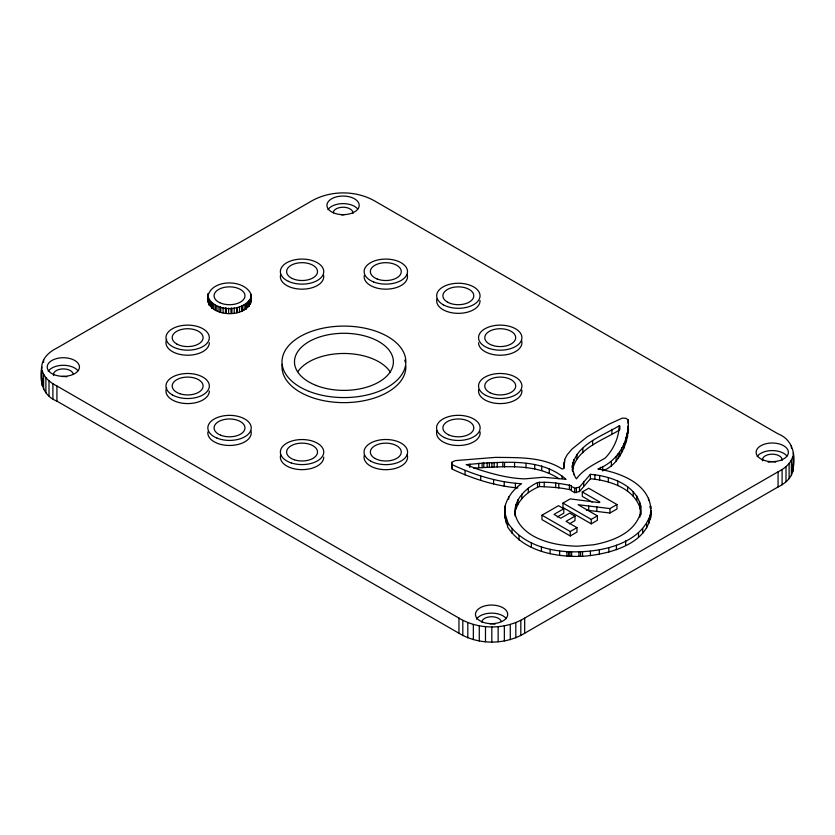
<?xml version="1.0" encoding="UTF-8"?>
<svg xmlns="http://www.w3.org/2000/svg" width="835" height="835" viewBox="0 0 835 835"><rect width="100%" height="100%" fill="white"/><g stroke="black" fill="none" stroke-linecap="round" stroke-linejoin="round"><path stroke-width="1.25" d="M572.205 469.896L572.768 468.926C577.622 448.186 603.204 440.16 619.486 429.994L619.486 425.558C603.204 435.713 577.622 443.74 572.768 464.479L572.205 467.673M571.37 486.294L574.72 488.224L579.48 487.097L590.397 474.332C610.333 476.013 635.55 484.415 640.748 506L639.913 517.105M208.092 293.836C202.122 319.972 256.021 320.379 251.095 294.452C243.81 276.928 204.084 279.36 207.957 302.155M208.03 300.318L208.218 298.481M250.834 303.168L251.095 294.452M251.095 299.494L251.011 301.331M627.607 434.033L628.442 429.994L628.16 419.901L625.926 418.283L622.284 418.126L608.861 424.264L587.318 436.705L571.923 449.136L567.174 454.793L564.648 459.48L563.813 467.308M603.788 470.397C616.147 465.304 622.639 452.81 626.48 440.817L626.761 433.96L627.607 431.852M626.48 440.817L626.761 433.96M41.75 367.024C42.001 358.142 49.484 351.66 56.926 348.049L310.328 201.757C329.877 189.952 356.493 189.952 376.042 201.757L778.074 433.866C792.321 439.335 795.755 454.083 793.25 467.976C793 476.858 785.516 483.34 778.074 486.951L524.672 633.243C505.123 645.048 478.507 645.048 458.958 633.243L56.926 401.134C42.679 395.665 39.245 380.917 41.75 367.024L42.22 385.822M41.75 382.169L42.22 378.505M792.78 471.639L793.25 452.831M590.397 474.332L590.397 478.779L579.48 491.544L574.72 492.671L571.37 490.73L571.37 485.646C560.442 483.455 548.689 481.534 537.51 482.578C524.756 488.611 512.815 500.948 515.132 516.134M515.132 513.828L515.967 504.705M507.576 522.47C523.013 546.111 554.002 552.958 580.596 551.705C607.118 550.86 642.052 541.738 650.82 513.421L651.102 510.676M563.813 462.872L564.095 468.518L562.132 469.009C542.343 456.421 517.992 457.747 495.552 457.371L455.263 460.607L451.62 462.381L452.184 464.646C473.936 474.885 497.451 482.359 521.572 483.705C513.619 489.028 507.565 496.982 505.06 506.156L505.06 513.588L507.576 521.499L507.576 526.916C523.462 551.351 555.348 557.289 582.559 556.308C608.308 554.44 648.618 544.462 650.82 513.421M650.82 508.536C648.826 483.214 619.633 472.453 597.943 469.009C612.316 463.54 622.743 451.297 626.48 436.381M650.82 506.323L650.82 517.867M639.913 514.882C633.034 533.795 611.784 541.299 593.748 544.764L577.246 546.215C562.404 545.829 547.29 543.428 534.16 536.519C525.288 531.634 517.262 524.15 515.132 513.911M42.22 370.677C44.286 377.837 50.497 382.806 56.926 385.989L458.958 618.098C478.507 629.903 505.123 629.903 524.672 618.098L778.074 471.806C784.503 468.623 790.714 463.655 792.78 456.495M515.967 509.141C519.401 498.359 529.317 490.531 539.473 486.534C550.119 487.097 561.057 487.452 571.37 490.082M626.761 438.396L627.607 436.298L627.607 429.597L628.442 425.558M207.894 296.696C214.449 312.415 243.131 312.373 250.949 297.719M507.576 525.946L505.06 518.034L505.342 507.93M619.486 425.558L619.205 427.009C618.505 438.511 613.234 449.762 605.218 458.018C594.99 464.072 583.696 468.821 576.4 478.862C573.739 475.084 572.559 470.063 572.205 465.45M569.407 523.848L575.002 520.612L575.002 516.176L566.057 521.343L576.964 527.636L576.964 532.083L570.253 535.955L541.988 519.641L541.988 515.205L558.5 505.676L563.813 508.745L563.813 513.181L557.289 516.948M586.347 510.154L609.978 513.024L616.971 508.985L616.971 504.538L609.978 508.578L578.081 504.705L597.39 515.853L597.39 520.288L591.232 523.848L562.978 507.534L562.978 503.087L570.253 498.892L599.06 502.607L599.906 502.117L582.277 491.94L582.277 496.387L592.192 502.106M582.277 491.94L588.717 488.224L616.971 504.538M563.813 508.745L554.022 514.391L560.734 518.274L569.689 513.107L575.002 516.176M541.988 515.205L570.253 531.519L576.964 527.636M562.978 503.087L591.232 519.401L597.39 515.853M482.119 463.195C510.592 461.839 542.938 459.198 566.057 479.342L543.387 477.244L524.923 478.862C508.505 478.413 492.567 474.009 477.088 469.009L466.17 464.646L482.119 463.195L482.119 467.631L473.643 468.184M482.119 467.631C507.837 466.535 536.341 463.822 558.918 478.695M451.62 462.381L452.184 469.082C472.819 478.904 495.061 485.897 517.877 487.953M590.397 478.779C610.333 480.459 635.55 488.861 640.748 510.435L640.748 514.642L640.748 506M649.985 506.396L650.402 508.578M505.342 512.377L505.06 506.156M792.78 464.323L793.25 467.976M628.327 427.739L628.442 429.994M791.392 445.598L791.392 448.124M791.392 460.075L791.392 475.209M789.117 463.498L789.117 478.632M785.996 466.692L785.996 481.826M782.092 469.583L782.092 484.728M778.074 471.806L778.074 486.951M650.538 511.97L650.538 516.416M649.985 515.205L649.985 519.641M649.139 518.598L649.139 523.034M648.586 498.245L648.586 500.468M646.624 523.597L646.624 528.044M642.71 528.774L642.71 533.21M640.194 505.029L640.194 509.465M639.631 501.793L639.631 506.24M638.514 532.813L638.514 537.249M636.834 495.98L636.834 500.426M633.201 491.617L633.201 496.063M628.16 419.901L628.16 423.23M628.16 428.303L628.16 432.739M627.878 426.528L627.878 430.964M627.607 486.774L627.607 491.22M625.926 437.352L625.926 441.788M625.645 540.882L625.645 545.328M623.964 443.646L623.964 448.092M621.731 447.842L621.731 452.288M619.768 426.038L619.768 429.367M619.768 451.881L619.768 456.327M618.088 453.822L618.088 458.269M617.806 481.117L617.806 485.563M616.407 545.245L616.407 549.691M616.136 456.891L616.136 461.337M611.93 429.273L611.93 433.709M611.377 461.578L611.377 466.014M609.978 508.578L609.978 513.024M608.861 547.666L608.861 552.112M608.297 477.568L608.297 482.014M602.703 466.588L602.703 471.023M600.459 467.235L600.459 469.447M599.624 475.47L599.624 479.906M599.342 549.931L599.342 554.377M596.827 506.803L596.827 511.25M594.864 474.656L594.864 479.102M592.631 440.744L592.631 445.18M591.232 519.401L591.232 523.848M590.397 551.225L590.397 555.661M588.717 506L588.717 510.435M583.675 481.44L583.675 485.886M582.84 448.332L582.84 452.768M582.559 551.872L582.559 556.308M580.596 551.705L580.596 556.152M579.48 487.097L579.48 491.544M578.926 552.029L578.926 556.475M576.964 454.303L576.964 458.749M576.4 488.224L576.4 492.671M574.72 488.224L574.72 492.671M573.603 459.48L573.603 463.916M573.603 472.401L573.603 474.624M572.768 462.225L572.768 468.926M572.486 469.166L572.486 471.389M571.651 552.029L571.651 556.475M570.253 531.519L570.253 535.955M569.971 551.705L569.971 556.152M569.407 484.832L569.407 489.279M568.572 551.872L568.572 556.308M566.892 551.549L566.892 555.985M564.648 459.48L564.648 462.809M562.132 476.117L562.132 478.33M559.617 550.902L559.617 555.338M558.782 483.548L558.782 487.984M555.703 483.058L555.703 487.504M550.108 549.284L550.108 553.73M549.263 468.685L549.263 473.121M544.232 482.254L544.232 486.69M541.717 465.94L541.717 470.376M541.435 546.862L541.435 551.298M539.473 482.087L539.473 486.534M537.51 482.578L537.51 487.014M534.713 464.479L534.713 468.926M531.363 542.99L531.363 547.426M528.284 488.224L528.284 492.671M526.04 463.352L526.04 467.798M524.672 618.098L524.672 633.243M521.844 494.205L521.844 498.641M520.821 620.426L520.821 635.571M519.046 535.559L519.046 539.995M517.93 499.695L517.93 504.142M515.811 622.68L515.811 637.815M515.414 483.381L515.414 487.828M514.569 462.548L514.569 466.984M512.053 528.931L512.053 533.377M510.279 624.476L510.279 639.62M508.703 496.95L508.703 499.173M506.177 518.754L506.177 523.201M505.06 513.588L505.06 518.034M504.778 508.901L504.778 513.348M504.507 462.548L504.507 466.984M504.35 625.791L504.35 640.936M504.225 481.764L504.225 486.21M502.827 462.225L502.827 466.661M498.151 626.594L498.151 641.739M497.232 462.548L497.232 466.984M494.153 462.381L494.153 466.828M493.589 479.509L493.589 483.945M491.909 462.705L491.909 467.151M491.815 626.866L491.815 642.011M489.393 462.548L489.393 466.984M487.16 462.872L487.16 467.308M485.479 626.594L485.479 641.739M483.799 462.872L483.799 467.308M480.72 475.95L480.72 480.396M479.28 625.791L479.28 640.936M478.758 463.195L478.758 467.631M473.351 624.476L473.351 639.62M469.813 464.156L469.813 467.496M467.819 622.68L467.819 637.815M465.053 470.46L465.053 474.906M462.809 620.426L462.809 635.571M458.958 618.098L458.958 633.243M452.184 464.646L452.184 469.082M251.158 294.849L251.158 299.901M250.051 299.483L250.051 304.524M249.352 300.851L249.352 305.902M249.164 301.028L249.06 306.268M247.692 302.416L247.692 307.468M246.398 303.648L246.398 308.689M246.148 303.783L246.148 308.835M245.949 303.95L245.949 309.002M244.102 304.911L244.102 309.952M242.296 305.902L242.296 310.944M241.993 305.996L241.993 311.048M241.722 306.132L241.722 311.184M239.509 306.779L239.509 311.82M237.328 307.457L237.328 312.509M236.983 307.51L236.983 312.561M236.67 307.604L236.67 312.645M234.238 307.896L234.238 312.937M231.827 308.23L231.827 313.282M231.472 308.23L231.472 313.271M231.128 308.272L231.128 313.313M228.644 308.188L228.644 313.229M226.16 308.146L226.16 313.198M225.826 308.094L225.826 313.135M225.471 308.084L225.471 313.125M223.112 307.635L223.112 312.676M220.732 307.228L220.732 312.269M220.43 307.123L220.43 312.165M220.096 307.05L220.096 312.102M218.018 306.268L218.018 311.319M215.9 305.526L215.9 310.568M215.66 305.37L215.66 310.422M215.357 305.266L215.357 310.307M213.708 304.19L213.708 309.242M211.996 303.157L211.996 308.198M211.829 302.98L211.829 308.021M211.589 302.823L211.589 307.875M210.472 301.539L210.472 306.591M209.282 300.287L209.282 305.328M209.042 299.901L209.199 305.13M208.541 298.502L208.541 303.543M208.218 293.44L208.197 298.69M56.926 385.989L56.926 401.134M52.908 383.776L52.908 398.911M49.004 380.875L49.004 396.02M45.883 377.681L45.883 392.826M43.608 359.791L43.608 362.306M43.608 374.257L43.608 389.402M53.565 375.541A9.895 5.709 0 0 1 61.717 368.976A9.895 5.709 0 0 1 73.083 373.673M521.875 390.216A21.689 12.525 0 0 1 499.789 403.576A21.689 12.525 0 0 1 478.664 389.715M48.232 371.325A16.126 9.31 0 0 1 62.792 365.302A16.126 9.31 0 0 1 78.02 370.761M209.334 391.062A21.689 12.525 0 0 1 184.817 403.472A21.689 12.525 0 0 1 166.697 387.816M757.157 456.609A16.126 9.31 0 0 1 771.728 450.576A16.126 9.31 0 0 1 786.946 456.046M297.844 371.679A49.453 28.547 0 0 1 344.709 353.476A49.453 28.547 0 0 1 390.561 372.514M762.501 460.816A9.895 5.709 0 0 1 771.926 454.177A9.895 5.709 0 0 1 782.103 460.45M323.636 275.362A21.689 12.525 0 0 1 301.456 289.161A21.689 12.525 0 0 1 280.643 274.663M476.482 619.163A16.126 9.31 0 0 1 491.053 613.13A16.126 9.31 0 0 1 506.271 618.599M481.732 621.877A9.895 5.709 0 0 1 491.251 616.731A9.895 5.709 0 0 1 501.334 621.511M209.334 342.705A21.689 12.525 0 0 1 184.817 355.115A21.689 12.525 0 0 1 166.697 339.459M405.841 365.949A61.926 35.748 0 0 1 342.517 402.627A61.926 35.748 0 0 1 282.178 364.31M404.745 360.135A61.926 35.748 0 0 1 405.382 362.432M480.031 300.517A21.689 12.525 0 0 1 456.995 313.323A21.689 12.525 0 0 1 436.903 298.961M407.136 274.35A21.689 12.525 0 0 1 386.97 289.15A21.689 12.525 0 0 1 364.196 275.675M327.978 209.648A16.126 9.31 0 0 1 342.548 203.625A16.126 9.31 0 0 1 357.766 209.084M323.75 457.121A21.689 12.525 0 0 1 300.162 469.594A21.689 12.525 0 0 1 280.696 454.939M489.968 623.87A9.895 5.709 0 0 1 495.061 624.163M768.169 462.256A9.895 5.709 0 0 1 775.736 462.11M341.463 214.866A9.895 5.709 0 0 1 344.041 214.814M61.717 376.543A9.895 5.709 0 0 1 66.81 376.836M333.228 212.372A9.895 5.709 0 0 1 344.041 207.247A9.895 5.709 0 0 1 352.923 213.489M407.188 454.72A21.773 12.567 0 0 1 386.188 469.688A21.773 12.567 0 0 1 364.31 455.138M521.593 340.523A21.689 12.525 0 0 1 502.127 355.178A21.689 12.525 0 0 1 478.538 342.705M480.031 431.747A21.773 12.567 0 0 1 457.57 445.504A21.773 12.567 0 0 1 436.882 430.85M250.886 430.766A21.689 12.525 0 0 1 230.47 445.452A21.689 12.525 0 0 1 207.915 431.841M490.061 392.732A15.458 8.924 0 0 0 515.393 387.743A15.458 8.924 0 0 0 495.238 377.566A15.458 8.924 0 0 0 490.061 392.732M53.941 374.602A16.126 9.31 0 0 0 79.377 367.943A16.126 9.31 0 0 0 56.665 358.559A16.126 9.31 0 0 0 53.941 374.602M375.072 458.488A15.458 8.924 0 0 0 400.81 454.23A15.458 8.924 0 0 0 381.564 443.489A15.458 8.924 0 0 0 375.072 458.488M485.96 395.446A21.689 12.525 0 0 0 521.51 388.432A21.689 12.525 0 0 0 493.224 374.163A21.689 12.525 0 0 0 485.96 395.446M448.51 434.774A15.458 8.924 0 0 0 473.591 429.367A15.458 8.924 0 0 0 452.956 419.525A15.458 8.924 0 0 0 448.51 434.774M294.327 459.793A15.458 8.924 0 0 0 317.519 452.069A15.458 8.924 0 0 0 294.327 444.345A15.458 8.924 0 0 0 294.327 459.793M220.659 435.202A15.458 8.924 0 0 0 244.916 428.668A15.458 8.924 0 0 0 222.997 419.807A15.458 8.924 0 0 0 220.659 435.202M492.504 345.387A15.458 8.924 0 0 0 515.686 337.653A15.458 8.924 0 0 0 492.504 329.929A15.458 8.924 0 0 0 492.504 345.387M219.814 302.719A15.458 8.924 0 0 0 244.791 297.156A15.458 8.924 0 0 0 223.968 287.449A15.458 8.924 0 0 0 219.814 302.719M447.696 302.239A15.458 8.924 0 0 0 473.372 297.865A15.458 8.924 0 0 0 453.979 287.219A15.458 8.924 0 0 0 447.696 302.239M288.378 281.322A21.689 12.525 0 0 0 323.479 273.577A21.689 12.525 0 0 0 294.317 259.904A21.689 12.525 0 0 0 288.378 281.322M316.194 385.467A49.453 28.547 0 0 0 393.264 363.883A49.453 28.547 0 0 0 322.352 336.15A49.453 28.547 0 0 0 316.194 385.467M172.313 394.871A21.689 12.525 0 0 0 208.593 389.256A21.689 12.525 0 0 0 182.03 373.913A21.689 12.525 0 0 0 172.313 394.871M762.866 459.887A16.126 9.31 0 0 0 788.303 453.228A16.126 9.31 0 0 0 765.601 443.834A16.126 9.31 0 0 0 762.866 459.887M179.922 393.744A15.458 8.924 0 0 0 203.103 386.01A15.458 8.924 0 0 0 179.922 378.286A15.458 8.924 0 0 0 179.922 393.744M176.717 343.968A15.458 8.924 0 0 0 202.571 339.96A15.458 8.924 0 0 0 183.648 329.032A15.458 8.924 0 0 0 176.717 343.968M292.313 278.525A15.458 8.924 0 0 0 317.321 273.014A15.458 8.924 0 0 0 296.54 263.265A15.458 8.924 0 0 0 292.313 278.525M482.192 621.929A16.126 9.31 0 0 0 507.628 615.27A16.126 9.31 0 0 0 484.916 605.886A16.126 9.31 0 0 0 482.192 621.929M309.2 391.427A61.926 35.748 0 0 0 405.695 364.404A61.926 35.748 0 0 0 316.914 329.668A61.926 35.748 0 0 0 309.2 391.427M176.801 348.498A21.689 12.525 0 0 0 209.334 337.653A21.689 12.525 0 0 0 176.801 326.809A21.689 12.525 0 0 0 176.801 348.498M443.406 304.848A21.689 12.525 0 0 0 479.436 298.711A21.689 12.525 0 0 0 452.215 283.764A21.689 12.525 0 0 0 443.406 304.848M373.548 281.927A21.689 12.525 0 0 0 407.438 272.565A21.689 12.525 0 0 0 376.46 260.301A21.689 12.525 0 0 0 373.548 281.927M377.076 278.963A15.458 8.924 0 0 0 401.228 272.293A15.458 8.924 0 0 0 379.153 263.547A15.458 8.924 0 0 0 377.076 278.963M333.687 212.925A16.126 9.31 0 0 0 359.123 206.266A16.126 9.31 0 0 0 336.421 196.872A16.126 9.31 0 0 0 333.687 212.925M291.217 462.914A21.689 12.525 0 0 0 323.75 452.069A21.689 12.525 0 0 0 291.217 441.224A21.689 12.525 0 0 0 291.217 462.914M370.688 461.108A21.773 12.567 0 0 0 406.937 455.117A21.773 12.567 0 0 0 379.821 439.982A21.773 12.567 0 0 0 370.688 461.108M489.383 348.498A21.689 12.525 0 0 0 521.917 337.653A21.689 12.525 0 0 0 489.383 326.809A21.689 12.525 0 0 0 489.383 348.498M444.481 437.582A21.773 12.567 0 0 0 479.822 429.983A21.773 12.567 0 0 0 450.743 416.112A21.773 12.567 0 0 0 444.481 437.582M217.079 438.145A21.689 12.525 0 0 0 251.137 428.981A21.689 12.525 0 0 0 220.356 416.54A21.689 12.525 0 0 0 217.079 438.145"/></g></svg>
